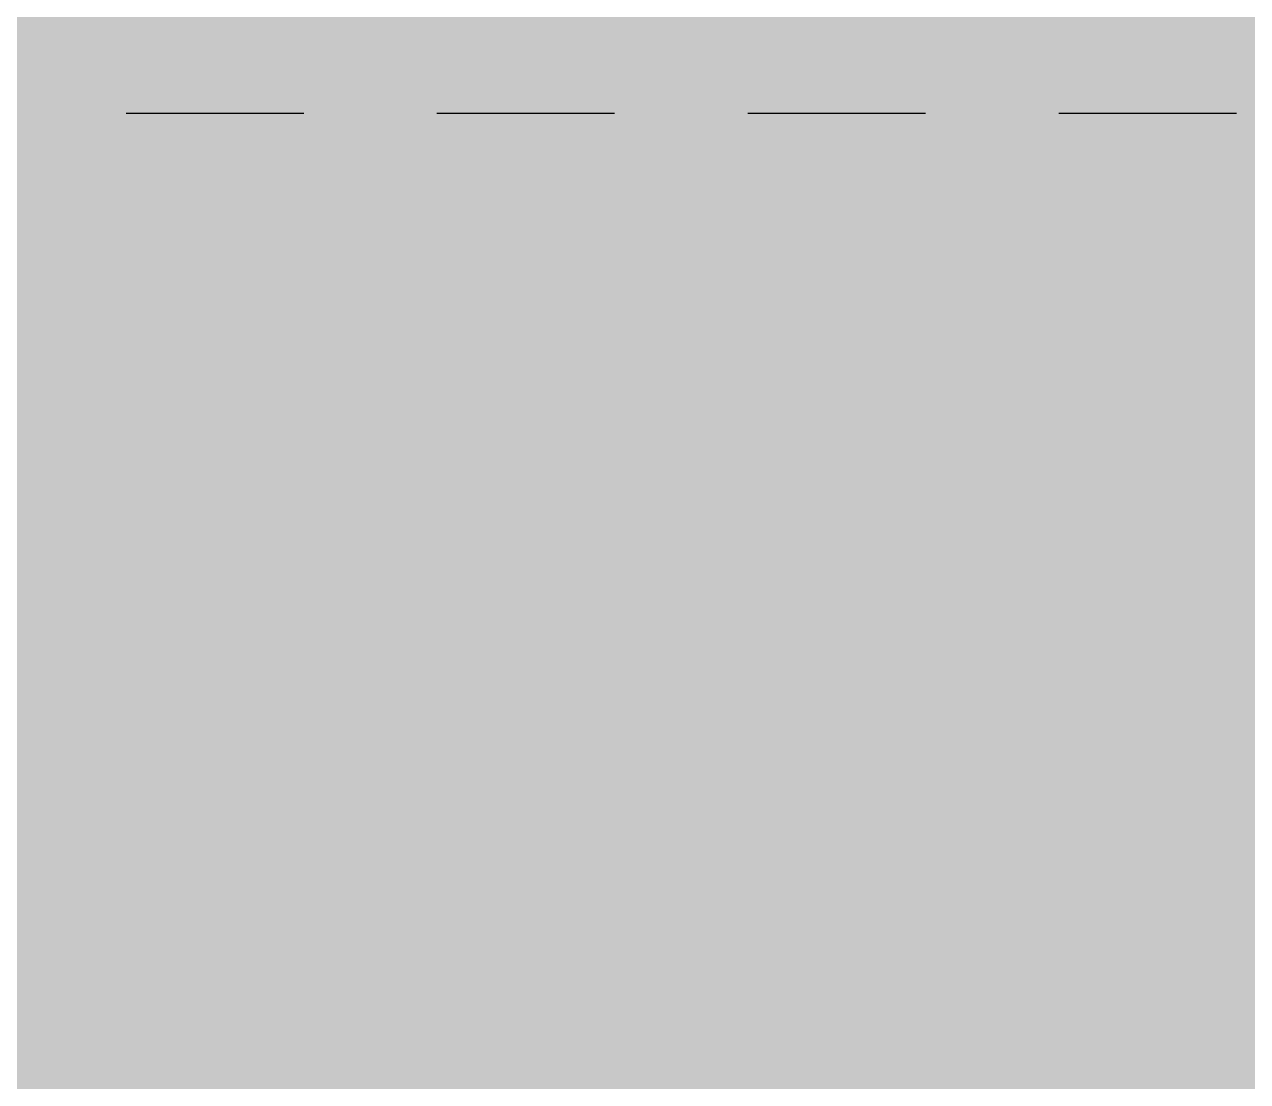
# Model space of a CAD drawing. Header units: inches. Extents: x 0.5 to 16.5, y 0.5 to 10.5.
# Drawn here: x 9.8207 to 10.2338, y 8.6229 to 8.9799 of the extents above; entities that cross this region are included whole.
import ezdxf

# ---------------------------------------------------------------- set-up
doc = ezdxf.new("R2010")
doc.units = ezdxf.units.IN
doc.header["$MEASUREMENT"] = 0
doc.layers.add('A-ELEV-FILL', color=7, linetype='Continuous')
doc.layers.add('A-ELEV-HIDN', color=7, linetype='Continuous')

msp = doc.modelspace()

# ---------------------------------------------------------------- hatches: boundary and pattern name
at = {"layer": 'A-ELEV-FILL', "true_color": 0xcdcdcd}
msp.add_hatch(color=7, dxfattribs=at).paths.add_polyline_path([(6.0125, 6.7), (15.7, 6.7), (15.7, 9.325), (6.0125, 9.325)])

# ---------------------------------------------------------------- linework, layer by layer
at = {"layer": 'A-ELEV-HIDN'}
for p, q in [((9.855, 8.95), (9.915, 8.95)), ((9.96, 8.95), (10.02, 8.95)), ((10.065, 8.95), (10.125, 8.95)), ((10.17, 8.95), (10.23, 8.95))]:
    msp.add_line(p, q, dxfattribs=at)

doc.saveas('drawing.dxf')
